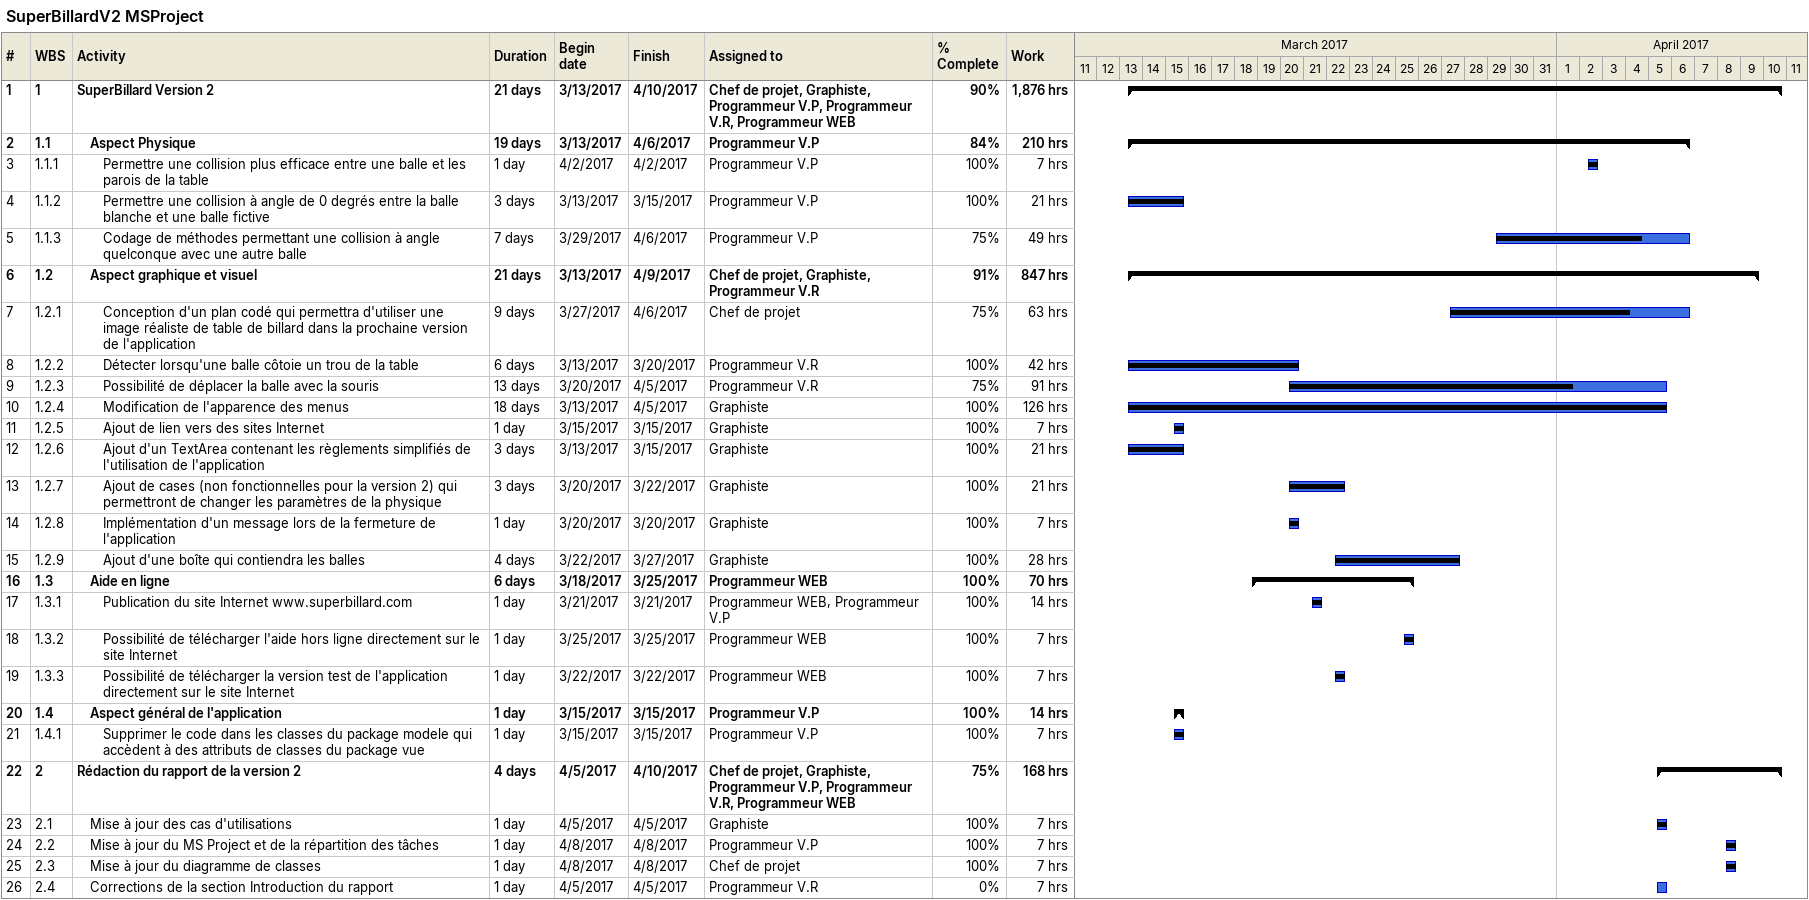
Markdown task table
SuperBillardV2 MSProject

| ID | WBS | Task | Duration | Start | Finish | Resources | % complete | Work (h) |
|---|---|---|---|---|---|---|---|---|
| 1 | 1 | **SuperBillard Version 2** | 21d | 2017-03-13 | 2017-04-10 | Chef de projet, Graphiste, Programmeur V.P, Programmeur V.R, Programmeur WEB | 90 | 1876 |
| 2 | 1.1 | **Aspect Physique** | 19d | 2017-03-13 | 2017-04-06 | Programmeur V.P | 84 | 210 |
| 3 | 1.1.1 | Permettre une collision plus efficace entre une balle et les parois de la table | 1d | 2017-04-02 | 2017-04-02 | Programmeur V.P | 100 | 7 |
| 4 | 1.1.2 | Permettre une collision à angle de 0 degrés entre la balle blanche et une balle fictive | 3d | 2017-03-13 | 2017-03-15 | Programmeur V.P | 100 | 21 |
| 5 | 1.1.3 | Codage de méthodes permettant une collision à angle quelconque avec une autre balle | 7d | 2017-03-29 | 2017-04-06 | Programmeur V.P | 75 | 49 |
| 6 | 1.2 | **Aspect graphique et visuel** | 21d | 2017-03-13 | 2017-04-09 | Chef de projet, Graphiste, Programmeur V.R | 91 | 847 |
| 7 | 1.2.1 | Conception d'un plan codé qui permettra d'utiliser une image réaliste de table de billard dans la prochaine version de l'application | 9d | 2017-03-27 | 2017-04-06 | Chef de projet | 75 | 63 |
| 8 | 1.2.2 | Détecter lorsqu'une balle côtoie un trou de la table | 6d | 2017-03-13 | 2017-03-20 | Programmeur V.R | 100 | 42 |
| 9 | 1.2.3 | Possibilité de déplacer la balle avec la souris | 13d | 2017-03-20 | 2017-04-05 | Programmeur V.R | 75 | 91 |
| 10 | 1.2.4 | Modification de l'apparence des menus | 18d | 2017-03-13 | 2017-04-05 | Graphiste | 100 | 126 |
| 11 | 1.2.5 | Ajout de lien vers des sites Internet | 1d | 2017-03-15 | 2017-03-15 | Graphiste | 100 | 7 |
| 12 | 1.2.6 | Ajout d'un TextArea contenant les règlements simplifiés de l'utilisation de l'application | 3d | 2017-03-13 | 2017-03-15 | Graphiste | 100 | 21 |
| 13 | 1.2.7 | Ajout de cases (non fonctionnelles pour la version 2) qui permettront de changer les paramètres de la physique | 3d | 2017-03-20 | 2017-03-22 | Graphiste | 100 | 21 |
| 14 | 1.2.8 | Implémentation d'un message lors de la fermeture de l'application | 1d | 2017-03-20 | 2017-03-20 | Graphiste | 100 | 7 |
| 15 | 1.2.9 | Ajout d'une boîte qui contiendra les balles | 4d | 2017-03-22 | 2017-03-27 | Graphiste | 100 | 28 |
| 16 | 1.3 | **Aide en ligne** | 6d | 2017-03-18 | 2017-03-25 | Programmeur WEB | 100 | 70 |
| 17 | 1.3.1 | Publication du site Internet www.superbillard.com | 1d | 2017-03-21 | 2017-03-21 | Programmeur WEB, Programmeur V.P | 100 | 14 |
| 18 | 1.3.2 | Possibilité de télécharger l'aide hors ligne directement sur le site Internet | 1d | 2017-03-25 | 2017-03-25 | Programmeur WEB | 100 | 7 |
| 19 | 1.3.3 | Possibilité de télécharger la version test de l'application directement sur le site Internet | 1d | 2017-03-22 | 2017-03-22 | Programmeur WEB | 100 | 7 |
| 20 | 1.4 | **Aspect général de l'application** | 1d | 2017-03-15 | 2017-03-15 | Programmeur V.P | 100 | 14 |
| 21 | 1.4.1 | Supprimer le code dans les classes du package modele qui accèdent à des attributs de classes du package vue | 1d | 2017-03-15 | 2017-03-15 | Programmeur V.P | 100 | 7 |
| 22 | 2 | **Rédaction du rapport de la version 2** | 4d | 2017-04-05 | 2017-04-10 | Chef de projet, Graphiste, Programmeur V.P, Programmeur V.R, Programmeur WEB | 75 | 168 |
| 23 | 2.1 | Mise à jour des cas d'utilisations | 1d | 2017-04-05 | 2017-04-05 | Graphiste | 100 | 7 |
| 24 | 2.2 | Mise à jour du MS Project et de la répartition des tâches | 1d | 2017-04-08 | 2017-04-08 | Programmeur V.P | 100 | 7 |
| 25 | 2.3 | Mise à jour du diagramme de classes | 1d | 2017-04-08 | 2017-04-08 | Chef de projet | 100 | 7 |
| 26 | 2.4 | Corrections de la section Introduction du rapport | 1d | 2017-04-05 | 2017-04-05 | Programmeur V.R | 0 | 7 |
